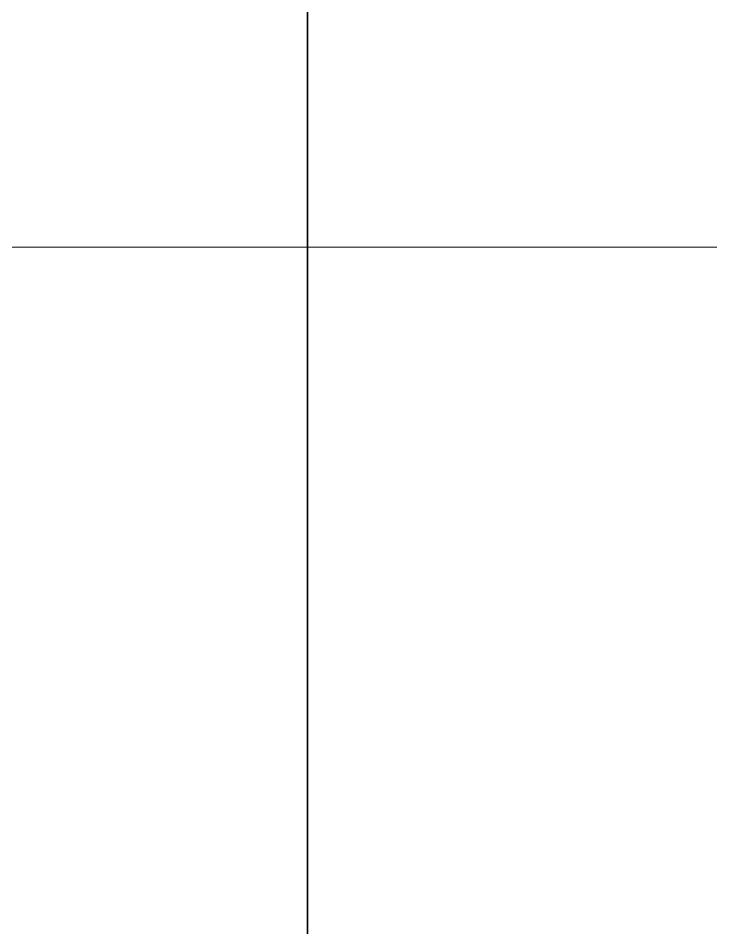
# Model space of a CAD drawing. Extents: x 291 to 828, y 188 to 662.
# Drawn here: x 425.6 to 430.15, y 355.37 to 361.35 of the extents above; entities that cross this region are included whole.
import ezdxf

# ---------------------------------------------------------------- set-up
doc = ezdxf.new("R2010")
doc.units = 0

msp = doc.modelspace()

# ---------------------------------------------------------------- linework, layer by layer
at = {"color": 7, "lineweight": 35, "ltscale": 0.125}
msp.add_line((427.502, 364.8408), (427.502, 359.8408), dxfattribs=at)
msp.add_line((427.502, 364.8408), (427.502, 359.8408), dxfattribs=at)
at = {"color": 7, "lineweight": 13, "ltscale": 0.075}
for p, q in [((424.502, 359.8408), (427.502, 359.8408)), ((427.502, 359.8408), (430.502, 359.8408))]:
    msp.add_line(p, q, dxfattribs=at)
at = {"color": 7, "lineweight": 35}
msp.add_line((427.502, 294.0808), (427.502, 359.8408), dxfattribs=at)
msp.add_line((427.502, 294.0808), (427.502, 359.8408), dxfattribs=at)

doc.saveas('drawing.dxf')
